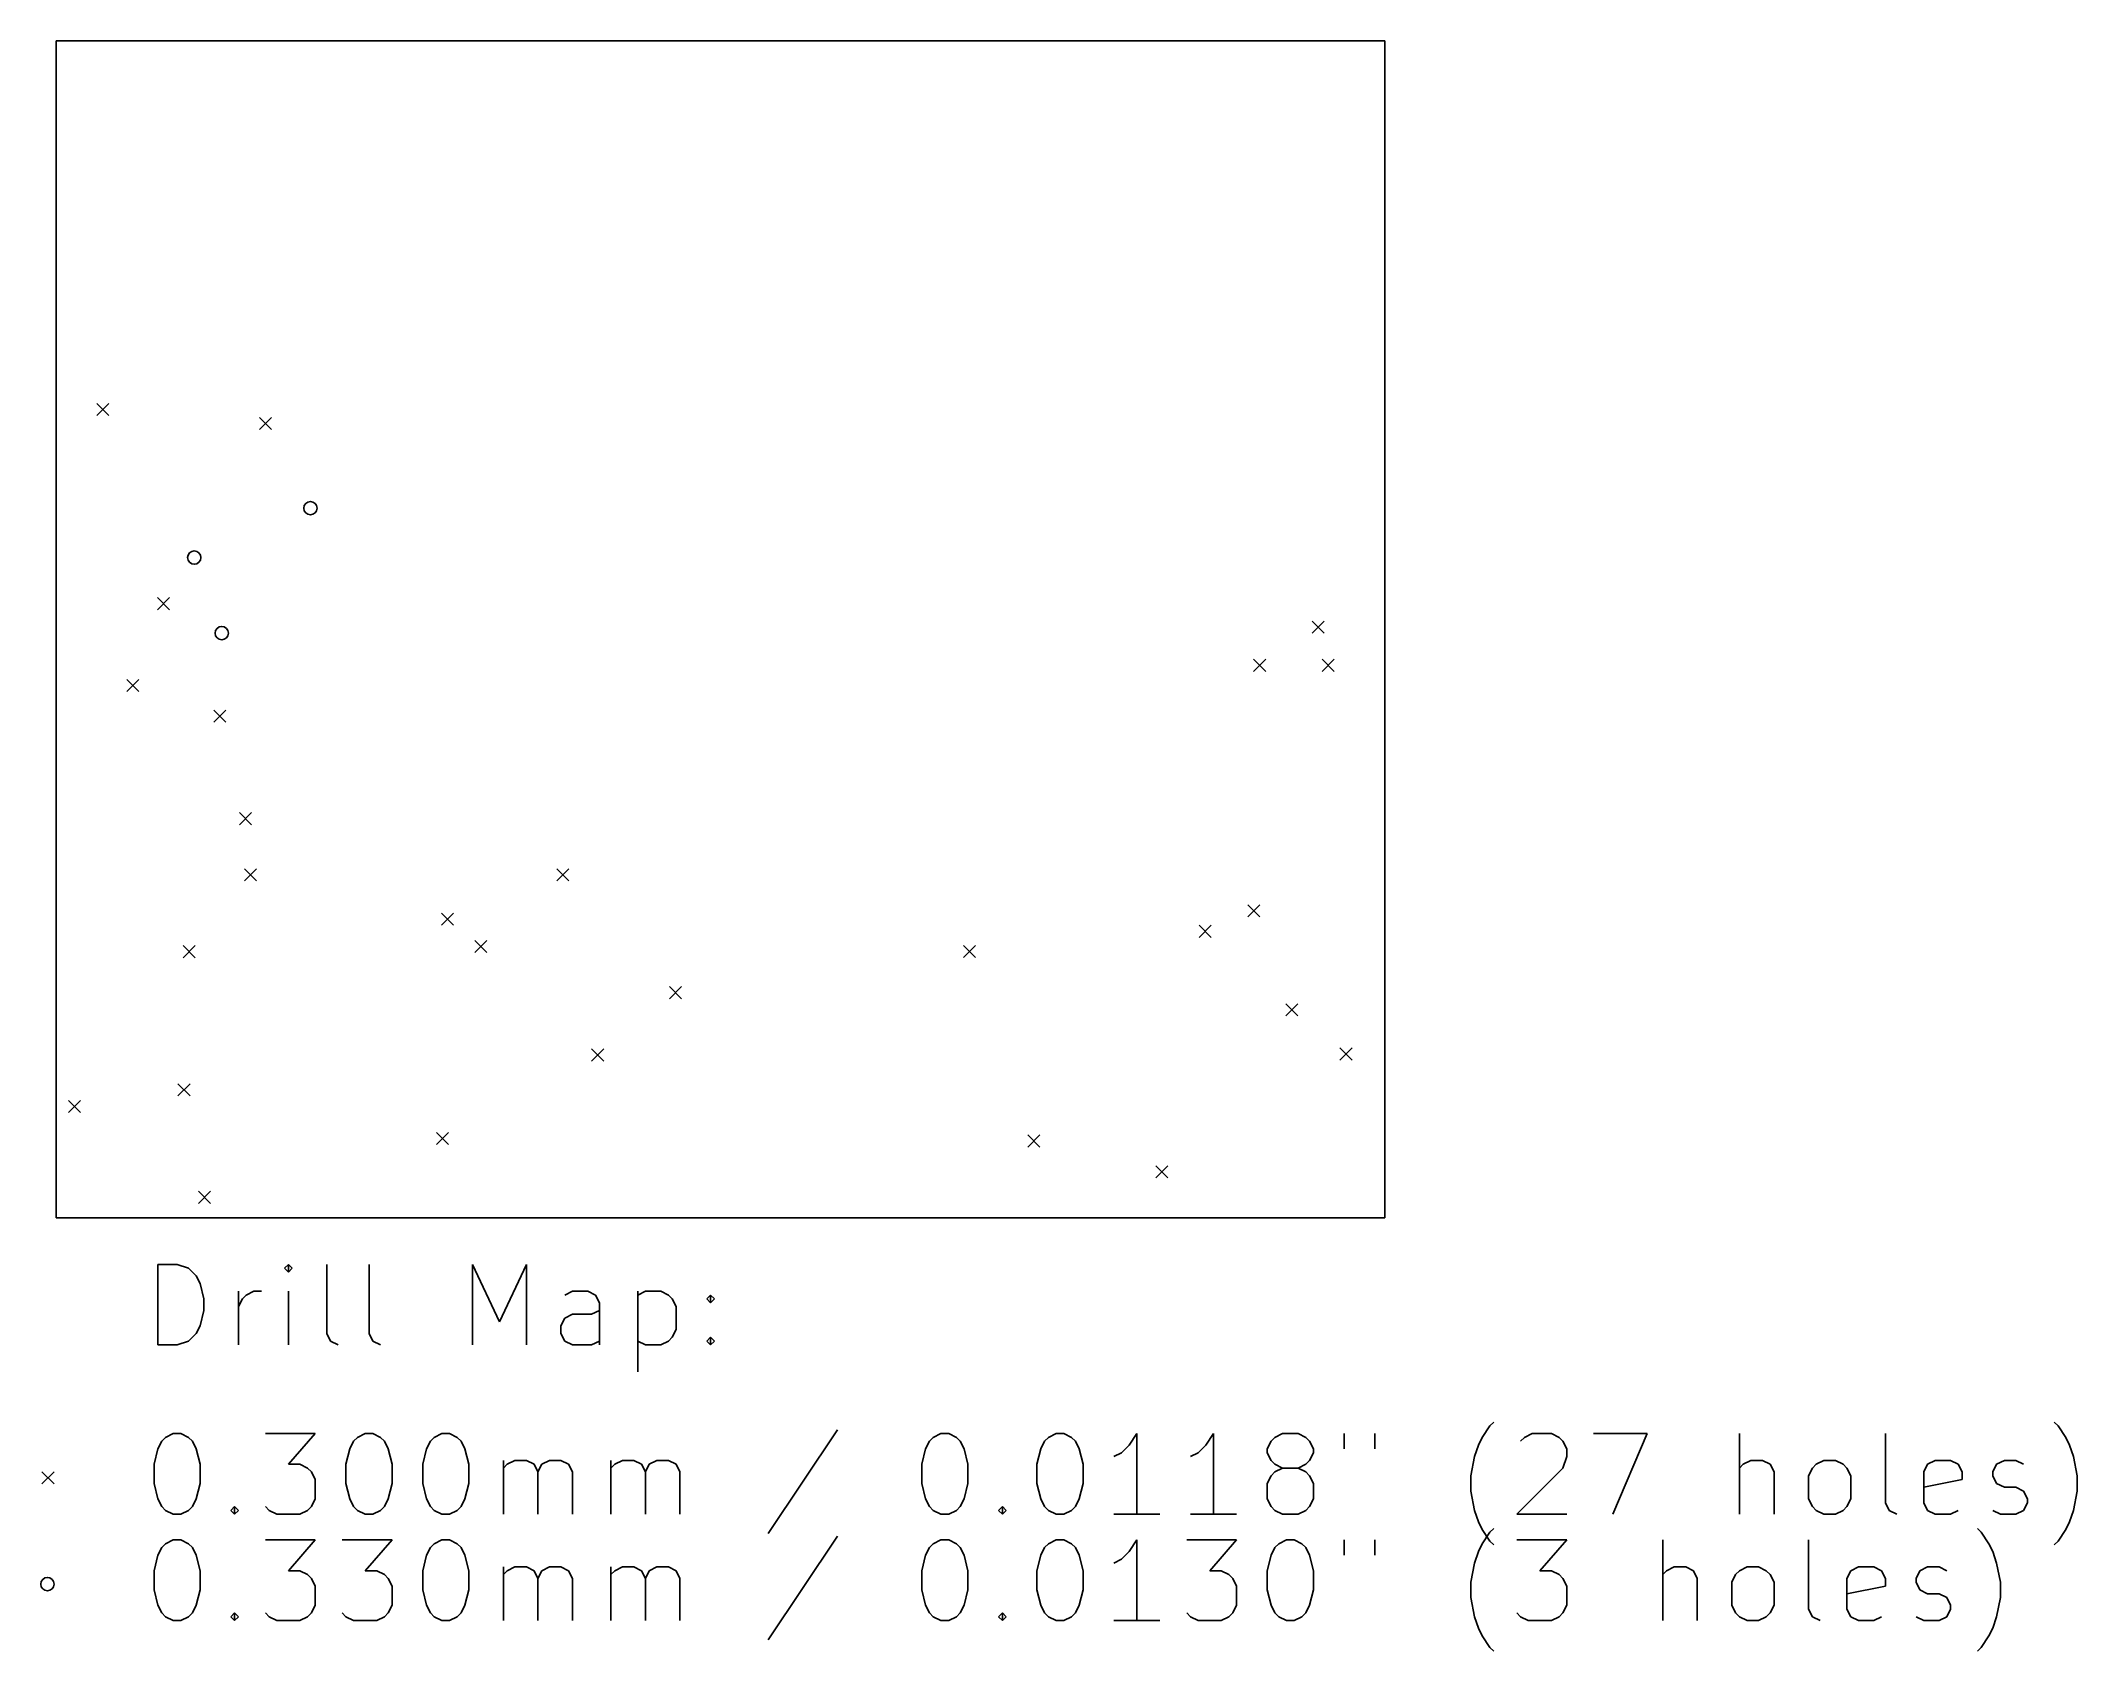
# Model space of a CAD drawing. Extents: x 5.34 to 7.32, y -4.57 to -3.
import ezdxf

# ---------------------------------------------------------------- set-up
doc = ezdxf.new("R2010")
doc.units = 0
doc.header["$MEASUREMENT"] = 0
doc.layers.add('BLACK', color=7, linetype='CONTINUOUS')

msp = doc.modelspace()

# ---------------------------------------------------------------- linework, layer by layer
at = {"layer": 'BLACK', "linetype": 'CONTINUOUS'}
for p, q in [((5.35, -3), (6.64791, -3)), ((5.35, -4.15), (5.35, -3)), ((6.64791, -3), (6.64791, -4.15)), ((5.38976, -3.35433), (5.40157, -3.36614)), ((5.40157, -3.35433), (5.38976, -3.36614)), ((5.54869, -3.36811), (5.5605, -3.37992)), ((5.5605, -3.36811), (5.54869, -3.37992)), ((5.44909, -3.54409), (5.46091, -3.55591)), ((5.46091, -3.54409), (5.44909, -3.55591)), ((6.57677, -3.56693), (6.58858, -3.57874)), ((6.58858, -3.56693), (6.57677, -3.57874)), ((6.51969, -3.60433), (6.5315, -3.61614)), ((6.5315, -3.60433), (6.51969, -3.61614)), ((6.58661, -3.60433), (6.59843, -3.61614)), ((6.59843, -3.60433), (6.58661, -3.61614)), ((5.41909, -3.62409), (5.43091, -3.63591)), ((5.43091, -3.62409), (5.41909, -3.63591)), ((5.50409, -3.65409), (5.51591, -3.66591)), ((5.51591, -3.65409), (5.50409, -3.66591)), ((5.52909, -3.75409), (5.54091, -3.76591)), ((5.54091, -3.75409), (5.52909, -3.76591)), ((5.53409, -3.80909), (5.54591, -3.82091)), ((5.54591, -3.80909), (5.53409, -3.82091)), ((5.83909, -3.80909), (5.85091, -3.82091)), ((5.85091, -3.80909), (5.83909, -3.82091)), ((5.72638, -3.85236), (5.73819, -3.86417)), ((5.73819, -3.85236), (5.72638, -3.86417)), ((6.51409, -3.84409), (6.52591, -3.85591)), ((6.52591, -3.84409), (6.51409, -3.85591)), ((6.46654, -3.86417), (6.47835, -3.87598)), ((6.47835, -3.86417), (6.46654, -3.87598)), ((5.47409, -3.88409), (5.48591, -3.89591)), ((5.48591, -3.88409), (5.47409, -3.89591)), ((5.75909, -3.87909), (5.77091, -3.89091)), ((5.77091, -3.87909), (5.75909, -3.89091)), ((6.23622, -3.88386), (6.24803, -3.89567)), ((6.24803, -3.88386), (6.23622, -3.89567)), ((5.94909, -3.92409), (5.96091, -3.93591)), ((5.96091, -3.92409), (5.94909, -3.93591)), ((6.55118, -3.94094), (6.56299, -3.95276)), ((6.56299, -3.94094), (6.55118, -3.95276)), ((5.87315, -3.98504), (5.88496, -3.99685)), ((5.88496, -3.98504), (5.87315, -3.99685)), ((6.60409, -3.98409), (6.61591, -3.99591)), ((6.61591, -3.98409), (6.60409, -3.99591)), ((5.3622, -4.03543), (5.37402, -4.04724)), ((5.37402, -4.03543), (5.3622, -4.04724)), ((5.46909, -4.01909), (5.48091, -4.03091)), ((5.48091, -4.01909), (5.46909, -4.03091)), ((5.72151, -4.06651), (5.73332, -4.07832)), ((5.73332, -4.06651), (5.72151, -4.07832)), ((6.29909, -4.06909), (6.31091, -4.08091)), ((6.31091, -4.06909), (6.29909, -4.08091)), ((6.42409, -4.09909), (6.43591, -4.11091)), ((6.43591, -4.09909), (6.42409, -4.11091)), ((5.48909, -4.12409), (5.50091, -4.13591)), ((5.50091, -4.12409), (5.48909, -4.13591)), ((6.64791, -4.15), (5.35, -4.15)), ((5.44946, -4.2742), (5.44946, -4.19546)), ((5.44946, -4.19546), (5.4682, -4.19546)), ((5.4682, -4.19546), (5.47945, -4.19921)), ((5.57694, -4.19546), (5.57319, -4.19921)), ((5.58069, -4.19921), (5.57694, -4.19546)), ((5.57694, -4.19546), (5.57694, -4.20296)), ((5.61444, -4.26295), (5.61444, -4.19546)), ((5.65568, -4.26295), (5.65568, -4.19546)), ((5.75692, -4.2742), (5.75692, -4.19546)), ((5.75692, -4.19546), (5.78316, -4.25171)), ((5.78316, -4.25171), (5.80941, -4.19546)), ((5.80941, -4.19546), (5.80941, -4.2742)), ((5.47945, -4.19921), (5.48695, -4.20671)), ((5.48695, -4.20671), (5.4907, -4.21421)), ((5.4907, -4.21421), (5.49445, -4.22921)), ((5.57319, -4.19921), (5.57694, -4.20296)), ((5.57694, -4.20296), (5.58069, -4.19921)), ((5.49445, -4.22921), (5.49445, -4.24046)), ((5.5282, -4.2742), (5.5282, -4.22171)), ((5.5282, -4.23671), (5.53195, -4.22921)), ((5.53195, -4.22921), (5.5357, -4.22546)), ((5.5357, -4.22546), (5.54319, -4.22171)), ((5.54319, -4.22171), (5.55069, -4.22171)), ((5.57694, -4.2742), (5.57694, -4.22171)), ((5.85441, -4.22171), (5.84691, -4.22546)), ((5.8694, -4.22171), (5.85441, -4.22171)), ((5.8769, -4.22546), (5.8694, -4.22171)), ((5.88065, -4.23296), (5.8769, -4.22546)), ((5.88065, -4.2742), (5.88065, -4.23296)), ((5.91815, -4.22171), (5.91815, -4.30045)), ((5.91815, -4.22546), (5.92565, -4.22171)), ((5.92565, -4.22171), (5.94064, -4.22171)), ((5.94064, -4.22171), (5.94814, -4.22546)), ((5.94814, -4.22546), (5.95189, -4.22921)), ((5.95189, -4.22921), (5.95564, -4.23671)), ((5.95564, -4.23671), (5.95564, -4.25921)), ((5.98564, -4.22921), (5.98939, -4.22546)), ((5.98939, -4.23296), (5.98564, -4.22921)), ((5.98939, -4.22546), (5.99314, -4.22921)), ((5.98939, -4.22546), (5.98939, -4.23296)), ((5.99314, -4.22921), (5.98939, -4.23296)), ((5.4907, -4.25546), (5.48695, -4.26295)), ((5.49445, -4.24046), (5.4907, -4.25546)), ((5.84316, -4.25546), (5.84691, -4.24796)), ((5.84316, -4.26295), (5.84316, -4.25546)), ((5.84691, -4.24796), (5.85441, -4.24421)), ((5.85441, -4.24421), (5.87315, -4.24421)), ((5.87315, -4.24421), (5.88065, -4.24046)), ((5.4682, -4.2742), (5.44946, -4.2742)), ((5.47945, -4.27045), (5.4682, -4.2742)), ((5.48695, -4.26295), (5.47945, -4.27045)), ((5.61819, -4.27045), (5.61444, -4.26295)), ((5.62568, -4.2742), (5.61819, -4.27045)), ((5.65943, -4.27045), (5.65568, -4.26295)), ((5.66693, -4.2742), (5.65943, -4.27045)), ((5.84691, -4.27045), (5.84316, -4.26295)), ((5.85441, -4.2742), (5.84691, -4.27045)), ((5.87315, -4.2742), (5.85441, -4.2742)), ((5.88065, -4.27045), (5.87315, -4.2742)), ((5.92565, -4.2742), (5.91815, -4.27045)), ((5.94064, -4.2742), (5.92565, -4.2742)), ((5.94814, -4.27045), (5.94064, -4.2742)), ((5.95189, -4.2667), (5.94814, -4.27045)), ((5.95564, -4.25921), (5.95189, -4.2667)), ((5.98564, -4.27045), (5.98939, -4.2667)), ((5.98939, -4.2742), (5.98564, -4.27045)), ((5.98939, -4.2667), (5.99314, -4.27045)), ((5.98939, -4.2667), (5.98939, -4.2742)), ((5.99314, -4.27045), (5.98939, -4.2742)), ((6.74304, -4.36457), (6.75054, -4.35332)), ((6.75054, -4.35332), (6.75429, -4.34957)), ((7.30547, -4.35332), (7.30172, -4.34957)), ((7.31297, -4.36457), (7.30547, -4.35332)), ((5.44571, -4.39081), (5.44946, -4.37582)), ((5.44946, -4.37582), (5.45321, -4.36832)), ((5.45321, -4.36832), (5.45696, -4.36457)), ((5.45696, -4.36457), (5.46445, -4.36082)), ((5.46445, -4.36082), (5.47195, -4.36082)), ((5.47195, -4.36082), (5.47945, -4.36457)), ((5.47945, -4.36457), (5.4832, -4.36832)), ((5.4832, -4.36832), (5.48695, -4.37582)), ((5.48695, -4.37582), (5.4907, -4.39081)), ((5.55444, -4.36082), (5.60319, -4.36082)), ((5.60319, -4.36082), (5.57694, -4.39081)), ((5.63318, -4.39081), (5.63693, -4.37582)), ((5.63693, -4.37582), (5.64068, -4.36832)), ((5.64068, -4.36832), (5.64443, -4.36457)), ((5.64443, -4.36457), (5.65193, -4.36082)), ((5.65193, -4.36082), (5.65943, -4.36082)), ((5.65943, -4.36082), (5.66693, -4.36457)), ((5.66693, -4.36457), (5.67068, -4.36832)), ((5.67068, -4.36832), (5.67443, -4.37582)), ((5.67443, -4.37582), (5.67818, -4.39081)), ((5.70817, -4.39081), (5.71192, -4.37582)), ((5.71192, -4.37582), (5.71567, -4.36832)), ((5.71567, -4.36832), (5.71942, -4.36457)), ((5.71942, -4.36457), (5.72692, -4.36082)), ((5.72692, -4.36082), (5.73442, -4.36082)), ((5.73442, -4.36082), (5.74192, -4.36457)), ((5.74192, -4.36457), (5.74567, -4.36832)), ((5.74567, -4.36832), (5.74942, -4.37582)), ((5.74942, -4.37582), (5.75317, -4.39081)), ((6.11312, -4.35707), (6.04563, -4.45831)), ((6.19561, -4.39081), (6.19936, -4.37582)), ((6.19936, -4.37582), (6.20311, -4.36832)), ((6.20311, -4.36832), (6.20686, -4.36457)), ((6.20686, -4.36457), (6.21436, -4.36082)), ((6.21436, -4.36082), (6.22186, -4.36082)), ((6.22186, -4.36082), (6.22936, -4.36457)), ((6.22936, -4.36457), (6.23311, -4.36832)), ((6.23311, -4.36832), (6.23686, -4.37582)), ((6.23686, -4.37582), (6.24061, -4.39081)), ((6.3081, -4.39081), (6.31185, -4.37582)), ((6.31185, -4.37582), (6.3156, -4.36832)), ((6.3156, -4.36832), (6.31935, -4.36457)), ((6.31935, -4.36457), (6.32685, -4.36082)), ((6.32685, -4.36082), (6.33435, -4.36082)), ((6.33435, -4.36082), (6.34184, -4.36457)), ((6.34184, -4.36457), (6.34559, -4.36832)), ((6.34559, -4.36832), (6.34934, -4.37582)), ((6.34934, -4.37582), (6.35309, -4.39081)), ((6.39809, -4.37207), (6.39059, -4.37957)), ((6.40559, -4.36082), (6.39809, -4.37207)), ((6.40559, -4.43956), (6.40559, -4.36082)), ((6.47308, -4.37207), (6.46558, -4.37957)), ((6.48058, -4.36082), (6.47308, -4.37207)), ((6.48058, -4.43956), (6.48058, -4.36082)), ((6.53307, -4.37582), (6.53682, -4.36832)), ((6.53307, -4.37957), (6.53307, -4.37582)), ((6.53682, -4.36832), (6.54057, -4.36457)), ((6.54057, -4.36457), (6.54807, -4.36082)), ((6.54807, -4.36082), (6.56307, -4.36082)), ((6.56307, -4.36082), (6.57057, -4.36457)), ((6.57057, -4.36457), (6.57432, -4.36832)), ((6.57432, -4.36832), (6.57807, -4.37582)), ((6.57807, -4.37582), (6.57807, -4.37957)), ((6.60806, -4.36082), (6.60806, -4.37582)), ((6.63806, -4.36082), (6.63806, -4.37582)), ((6.73555, -4.38331), (6.7393, -4.37207)), ((6.7393, -4.37207), (6.74304, -4.36457)), ((6.78054, -4.36832), (6.78429, -4.36457)), ((6.78429, -4.36457), (6.79179, -4.36082)), ((6.79179, -4.36082), (6.81054, -4.36082)), ((6.81054, -4.36082), (6.81804, -4.36457)), ((6.81804, -4.36457), (6.82178, -4.36832)), ((6.82178, -4.36832), (6.82553, -4.37582)), ((6.82553, -4.37582), (6.82553, -4.38331)), ((6.85178, -4.36082), (6.90427, -4.36082)), ((6.90427, -4.36082), (6.87053, -4.43956)), ((6.99426, -4.43956), (6.99426, -4.36082)), ((7.13675, -4.42831), (7.13675, -4.36082)), ((7.31672, -4.37207), (7.31297, -4.36457)), ((7.32047, -4.38331), (7.31672, -4.37207)), ((5.44571, -4.40956), (5.44571, -4.39081)), ((5.4907, -4.39081), (5.4907, -4.40956)), ((5.57694, -4.39081), (5.58819, -4.39081)), ((5.58819, -4.39081), (5.59569, -4.39456)), ((5.59569, -4.39456), (5.59944, -4.39831)), ((5.63318, -4.40956), (5.63318, -4.39081)), ((5.67818, -4.39081), (5.67818, -4.40956)), ((5.70817, -4.40956), (5.70817, -4.39081)), ((5.75317, -4.39081), (5.75317, -4.40956)), ((5.78691, -4.43956), (5.78691, -4.38706)), ((5.78691, -4.39456), (5.79066, -4.39081)), ((5.79066, -4.39081), (5.79816, -4.38706)), ((5.79816, -4.38706), (5.80941, -4.38706)), ((5.80941, -4.38706), (5.81691, -4.39081)), ((5.81691, -4.39081), (5.82066, -4.39831)), ((5.82066, -4.39831), (5.82441, -4.39081)), ((5.82441, -4.39081), (5.83191, -4.38706)), ((5.83191, -4.38706), (5.84316, -4.38706)), ((5.84316, -4.38706), (5.85066, -4.39081)), ((5.85066, -4.39081), (5.85441, -4.39831)), ((5.8919, -4.43956), (5.8919, -4.38706)), ((5.8919, -4.39456), (5.89565, -4.39081)), ((5.89565, -4.39081), (5.90315, -4.38706)), ((5.90315, -4.38706), (5.9144, -4.38706)), ((5.9144, -4.38706), (5.9219, -4.39081)), ((5.9219, -4.39081), (5.92565, -4.39831)), ((5.92565, -4.39831), (5.9294, -4.39081)), ((5.9294, -4.39081), (5.9369, -4.38706)), ((5.9369, -4.38706), (5.94814, -4.38706)), ((5.94814, -4.38706), (5.95564, -4.39081)), ((5.95564, -4.39081), (5.95939, -4.39831)), ((6.19561, -4.40956), (6.19561, -4.39081)), ((6.24061, -4.39081), (6.24061, -4.40956)), ((6.3081, -4.40956), (6.3081, -4.39081)), ((6.35309, -4.39081), (6.35309, -4.40956)), ((6.39059, -4.37957), (6.38309, -4.38331)), ((6.46558, -4.37957), (6.45808, -4.38331)), ((6.53682, -4.38706), (6.53307, -4.37957)), ((6.54057, -4.39081), (6.53682, -4.38706)), ((6.54807, -4.39456), (6.54057, -4.39081)), ((6.54807, -4.39456), (6.54057, -4.39831)), ((6.56307, -4.39456), (6.54807, -4.39456)), ((6.57057, -4.39081), (6.56307, -4.39456)), ((6.57057, -4.39831), (6.56307, -4.39456)), ((6.57432, -4.38706), (6.57057, -4.39081)), ((6.57807, -4.37957), (6.57432, -4.38706)), ((6.7318, -4.40206), (6.73555, -4.38331)), ((6.82178, -4.39456), (6.77679, -4.43956)), ((6.82553, -4.38331), (6.82178, -4.39456)), ((6.99801, -4.39081), (6.99426, -4.39456)), ((7.00551, -4.38706), (6.99801, -4.39081)), ((7.01676, -4.38706), (7.00551, -4.38706)), ((7.02426, -4.39081), (7.01676, -4.38706)), ((7.02801, -4.39831), (7.02426, -4.39081)), ((7.06175, -4.40206), (7.0655, -4.39456)), ((7.0655, -4.39456), (7.06925, -4.39081)), ((7.06925, -4.39081), (7.07675, -4.38706)), ((7.07675, -4.38706), (7.088, -4.38706)), ((7.088, -4.38706), (7.0955, -4.39081)), ((7.0955, -4.39081), (7.09925, -4.39456)), ((7.09925, -4.39456), (7.103, -4.40206)), ((7.17424, -4.39831), (7.17799, -4.39081)), ((7.17799, -4.39081), (7.18549, -4.38706)), ((7.18549, -4.38706), (7.20049, -4.38706)), ((7.20049, -4.38706), (7.20799, -4.39081)), ((7.20799, -4.39081), (7.21174, -4.39831)), ((7.24173, -4.39831), (7.24548, -4.39081)), ((7.24548, -4.39081), (7.25298, -4.38706)), ((7.25298, -4.38706), (7.26423, -4.38706)), ((7.26423, -4.38706), (7.27173, -4.39081)), ((7.32422, -4.40206), (7.32047, -4.38331)), ((5.33622, -4.39803), (5.34803, -4.40984)), ((5.34803, -4.39803), (5.33622, -4.40984)), ((5.44946, -4.42456), (5.44571, -4.40956)), ((5.4907, -4.40956), (5.48695, -4.42456)), ((5.59944, -4.39831), (5.60319, -4.40581)), ((5.60319, -4.40581), (5.60319, -4.42456)), ((5.63693, -4.42456), (5.63318, -4.40956)), ((5.67818, -4.40956), (5.67443, -4.42456)), ((5.71192, -4.42456), (5.70817, -4.40956)), ((5.75317, -4.40956), (5.74942, -4.42456)), ((5.82066, -4.39831), (5.82066, -4.43956)), ((5.85441, -4.39831), (5.85441, -4.43956)), ((5.92565, -4.39831), (5.92565, -4.43956)), ((5.95939, -4.39831), (5.95939, -4.43956)), ((6.19936, -4.42456), (6.19561, -4.40956)), ((6.24061, -4.40956), (6.23686, -4.42456)), ((6.31185, -4.42456), (6.3081, -4.40956)), ((6.35309, -4.40956), (6.34934, -4.42456)), ((6.53682, -4.40206), (6.53307, -4.40956)), ((6.53307, -4.40956), (6.53307, -4.42456)), ((6.54057, -4.39831), (6.53682, -4.40206)), ((6.57432, -4.40206), (6.57057, -4.39831)), ((6.57807, -4.40956), (6.57432, -4.40206)), ((6.57807, -4.42456), (6.57807, -4.40956)), ((6.7318, -4.41706), (6.7318, -4.40206)), ((7.02801, -4.43956), (7.02801, -4.39831)), ((7.06175, -4.42456), (7.06175, -4.40206)), ((7.103, -4.40206), (7.103, -4.42456)), ((7.17424, -4.42831), (7.17424, -4.39831)), ((7.21174, -4.40581), (7.17424, -4.41331)), ((7.21174, -4.39831), (7.21174, -4.40581)), ((7.24173, -4.40206), (7.24173, -4.39831)), ((7.24548, -4.40956), (7.24173, -4.40206)), ((7.25298, -4.41331), (7.24548, -4.40956)), ((7.26423, -4.41331), (7.25298, -4.41331)), ((7.27173, -4.41706), (7.26423, -4.41331)), ((7.32422, -4.41706), (7.32422, -4.40206)), ((5.45321, -4.43206), (5.44946, -4.42456)), ((5.45696, -4.43581), (5.45321, -4.43206)), ((5.46445, -4.43956), (5.45696, -4.43581)), ((5.47945, -4.43581), (5.47195, -4.43956)), ((5.4832, -4.43206), (5.47945, -4.43581)), ((5.48695, -4.42456), (5.4832, -4.43206)), ((5.5207, -4.43581), (5.52445, -4.43206)), ((5.52445, -4.43956), (5.5207, -4.43581)), ((5.52445, -4.43206), (5.5282, -4.43581)), ((5.52445, -4.43206), (5.52445, -4.43956)), ((5.5282, -4.43581), (5.52445, -4.43956)), ((5.55819, -4.43581), (5.55444, -4.43206)), ((5.56569, -4.43956), (5.55819, -4.43581)), ((5.59569, -4.43581), (5.58819, -4.43956)), ((5.59944, -4.43206), (5.59569, -4.43581)), ((5.60319, -4.42456), (5.59944, -4.43206)), ((5.64068, -4.43206), (5.63693, -4.42456)), ((5.64443, -4.43581), (5.64068, -4.43206)), ((5.65193, -4.43956), (5.64443, -4.43581)), ((5.66693, -4.43581), (5.65943, -4.43956)), ((5.67068, -4.43206), (5.66693, -4.43581)), ((5.67443, -4.42456), (5.67068, -4.43206)), ((5.71567, -4.43206), (5.71192, -4.42456)), ((5.71942, -4.43581), (5.71567, -4.43206)), ((5.72692, -4.43956), (5.71942, -4.43581)), ((5.74192, -4.43581), (5.73442, -4.43956)), ((5.74567, -4.43206), (5.74192, -4.43581)), ((5.74942, -4.42456), (5.74567, -4.43206)), ((6.20311, -4.43206), (6.19936, -4.42456)), ((6.20686, -4.43581), (6.20311, -4.43206)), ((6.21436, -4.43956), (6.20686, -4.43581)), ((6.22936, -4.43581), (6.22186, -4.43956)), ((6.23311, -4.43206), (6.22936, -4.43581)), ((6.23686, -4.42456), (6.23311, -4.43206)), ((6.2706, -4.43581), (6.27435, -4.43206)), ((6.27435, -4.43956), (6.2706, -4.43581)), ((6.27435, -4.43206), (6.2781, -4.43581)), ((6.27435, -4.43206), (6.27435, -4.43956)), ((6.2781, -4.43581), (6.27435, -4.43956)), ((6.3156, -4.43206), (6.31185, -4.42456)), ((6.31935, -4.43581), (6.3156, -4.43206)), ((6.32685, -4.43956), (6.31935, -4.43581)), ((6.34184, -4.43581), (6.33435, -4.43956)), ((6.34559, -4.43206), (6.34184, -4.43581)), ((6.34934, -4.42456), (6.34559, -4.43206)), ((6.53307, -4.42456), (6.53682, -4.43206)), ((6.53682, -4.43206), (6.54057, -4.43581)), ((6.54057, -4.43581), (6.54807, -4.43956)), ((6.56307, -4.43956), (6.57057, -4.43581)), ((6.57057, -4.43581), (6.57432, -4.43206)), ((6.57432, -4.43206), (6.57807, -4.42456)), ((6.73555, -4.43581), (6.7318, -4.41706)), ((6.7393, -4.44706), (6.73555, -4.43581)), ((7.0655, -4.43206), (7.06175, -4.42456)), ((7.06925, -4.43581), (7.0655, -4.43206)), ((7.07675, -4.43956), (7.06925, -4.43581)), ((7.0955, -4.43581), (7.088, -4.43956)), ((7.09925, -4.43206), (7.0955, -4.43581)), ((7.103, -4.42456), (7.09925, -4.43206)), ((7.14049, -4.43581), (7.13675, -4.42831)), ((7.14799, -4.43956), (7.14049, -4.43581)), ((7.17799, -4.43581), (7.17424, -4.42831)), ((7.18549, -4.43956), (7.17799, -4.43581)), ((7.20799, -4.43581), (7.20049, -4.43956)), ((7.24173, -4.43581), (7.24923, -4.43956)), ((7.26423, -4.43956), (7.27173, -4.43581)), ((7.27548, -4.42456), (7.27173, -4.41706)), ((7.27173, -4.43581), (7.27548, -4.42831)), ((7.27548, -4.42831), (7.27548, -4.42456)), ((7.31672, -4.44706), (7.32047, -4.43581)), ((7.32047, -4.43581), (7.32422, -4.41706)), ((5.47195, -4.43956), (5.46445, -4.43956)), ((5.58819, -4.43956), (5.56569, -4.43956)), ((5.65943, -4.43956), (5.65193, -4.43956)), ((5.73442, -4.43956), (5.72692, -4.43956)), ((6.22186, -4.43956), (6.21436, -4.43956)), ((6.33435, -4.43956), (6.32685, -4.43956)), ((6.42808, -4.43956), (6.38309, -4.43956)), ((6.50307, -4.43956), (6.45808, -4.43956)), ((6.54807, -4.43956), (6.56307, -4.43956)), ((6.74304, -4.45456), (6.7393, -4.44706)), ((6.75054, -4.4658), (6.74304, -4.45456)), ((6.75054, -4.45726), (6.75429, -4.45351)), ((6.77679, -4.43956), (6.82553, -4.43956)), ((7.088, -4.43956), (7.07675, -4.43956)), ((7.20049, -4.43956), (7.18549, -4.43956)), ((7.23048, -4.45726), (7.22673, -4.45351)), ((7.24923, -4.43956), (7.26423, -4.43956)), ((7.30547, -4.4658), (7.31297, -4.45456)), ((7.31297, -4.45456), (7.31672, -4.44706)), ((5.44946, -4.47975), (5.45321, -4.47225)), ((5.45321, -4.47225), (5.45696, -4.4685)), ((5.45696, -4.4685), (5.46445, -4.46475)), ((5.46445, -4.46475), (5.47195, -4.46475)), ((5.47195, -4.46475), (5.47945, -4.4685)), ((5.47945, -4.4685), (5.4832, -4.47225)), ((5.4832, -4.47225), (5.48695, -4.47975)), ((5.55444, -4.46475), (5.60319, -4.46475)), ((5.60319, -4.46475), (5.57694, -4.49475)), ((5.62943, -4.46475), (5.67818, -4.46475)), ((5.67818, -4.46475), (5.65193, -4.49475)), ((5.71192, -4.47975), (5.71567, -4.47225)), ((5.71567, -4.47225), (5.71942, -4.4685)), ((5.71942, -4.4685), (5.72692, -4.46475)), ((5.72692, -4.46475), (5.73442, -4.46475)), ((5.73442, -4.46475), (5.74192, -4.4685)), ((5.74192, -4.4685), (5.74567, -4.47225)), ((5.74567, -4.47225), (5.74942, -4.47975)), ((6.11312, -4.461), (6.04563, -4.56224)), ((6.19936, -4.47975), (6.20311, -4.47225)), ((6.20311, -4.47225), (6.20686, -4.4685)), ((6.20686, -4.4685), (6.21436, -4.46475)), ((6.21436, -4.46475), (6.22186, -4.46475)), ((6.22186, -4.46475), (6.22936, -4.4685)), ((6.22936, -4.4685), (6.23311, -4.47225)), ((6.23311, -4.47225), (6.23686, -4.47975)), ((6.31185, -4.47975), (6.3156, -4.47225)), ((6.3156, -4.47225), (6.31935, -4.4685)), ((6.31935, -4.4685), (6.32685, -4.46475)), ((6.32685, -4.46475), (6.33435, -4.46475)), ((6.33435, -4.46475), (6.34184, -4.4685)), ((6.34184, -4.4685), (6.34559, -4.47225)), ((6.34559, -4.47225), (6.34934, -4.47975)), ((6.40559, -4.46475), (6.39809, -4.476)), ((6.40559, -4.54349), (6.40559, -4.46475)), ((6.45433, -4.46475), (6.50307, -4.46475)), ((6.50307, -4.46475), (6.47683, -4.49475)), ((6.53682, -4.47975), (6.54057, -4.47225)), ((6.54057, -4.47225), (6.54432, -4.4685)), ((6.54432, -4.4685), (6.55182, -4.46475)), ((6.55182, -4.46475), (6.55932, -4.46475)), ((6.55932, -4.46475), (6.56682, -4.4685)), ((6.56682, -4.4685), (6.57057, -4.47225)), ((6.57057, -4.47225), (6.57432, -4.47975)), ((6.60806, -4.46475), (6.60806, -4.47975)), ((6.63806, -4.46475), (6.63806, -4.47975)), ((6.7393, -4.476), (6.74304, -4.4685)), ((6.74304, -4.4685), (6.75054, -4.45726)), ((6.75429, -4.46955), (6.75054, -4.4658)), ((6.77679, -4.46475), (6.82553, -4.46475)), ((6.82553, -4.46475), (6.79929, -4.49475)), ((6.91927, -4.54349), (6.91927, -4.46475)), ((7.06175, -4.53225), (7.06175, -4.46475)), ((7.23798, -4.4685), (7.23048, -4.45726)), ((7.24173, -4.476), (7.23798, -4.4685)), ((7.30172, -4.46955), (7.30547, -4.4658)), ((5.44571, -4.49475), (5.44946, -4.47975)), ((5.44571, -4.5135), (5.44571, -4.49475)), ((5.48695, -4.47975), (5.4907, -4.49475)), ((5.4907, -4.49475), (5.4907, -4.5135)), ((5.57694, -4.49475), (5.58819, -4.49475)), ((5.58819, -4.49475), (5.59569, -4.4985)), ((5.65193, -4.49475), (5.66318, -4.49475)), ((5.66318, -4.49475), (5.67068, -4.4985)), ((5.70817, -4.49475), (5.71192, -4.47975)), ((5.70817, -4.5135), (5.70817, -4.49475)), ((5.74942, -4.47975), (5.75317, -4.49475)), ((5.75317, -4.49475), (5.75317, -4.5135)), ((5.78691, -4.54349), (5.78691, -4.491)), ((5.78691, -4.4985), (5.79066, -4.49475)), ((5.79066, -4.49475), (5.79816, -4.491)), ((5.79816, -4.491), (5.80941, -4.491)), ((5.80941, -4.491), (5.81691, -4.49475)), ((5.81691, -4.49475), (5.82066, -4.50225)), ((5.82066, -4.50225), (5.82441, -4.49475)), ((5.82441, -4.49475), (5.83191, -4.491)), ((5.83191, -4.491), (5.84316, -4.491)), ((5.84316, -4.491), (5.85066, -4.49475)), ((5.85066, -4.49475), (5.85441, -4.50225)), ((5.8919, -4.54349), (5.8919, -4.491)), ((5.8919, -4.4985), (5.89565, -4.49475)), ((5.89565, -4.49475), (5.90315, -4.491)), ((5.90315, -4.491), (5.9144, -4.491)), ((5.9144, -4.491), (5.9219, -4.49475)), ((5.9219, -4.49475), (5.92565, -4.50225)), ((5.92565, -4.50225), (5.9294, -4.49475)), ((5.9294, -4.49475), (5.9369, -4.491)), ((5.9369, -4.491), (5.94814, -4.491)), ((5.94814, -4.491), (5.95564, -4.49475)), ((5.95564, -4.49475), (5.95939, -4.50225)), ((6.19561, -4.49475), (6.19936, -4.47975)), ((6.19561, -4.5135), (6.19561, -4.49475)), ((6.23686, -4.47975), (6.24061, -4.49475)), ((6.24061, -4.49475), (6.24061, -4.5135)), ((6.3081, -4.49475), (6.31185, -4.47975)), ((6.3081, -4.5135), (6.3081, -4.49475)), ((6.34934, -4.47975), (6.35309, -4.49475)), ((6.35309, -4.49475), (6.35309, -4.5135)), ((6.39059, -4.4835), (6.38309, -4.48725)), ((6.39809, -4.476), (6.39059, -4.4835)), ((6.47683, -4.49475), (6.48808, -4.49475)), ((6.48808, -4.49475), (6.49558, -4.4985)), ((6.53307, -4.49475), (6.53682, -4.47975)), ((6.53307, -4.5135), (6.53307, -4.49475)), ((6.57432, -4.47975), (6.57807, -4.49475)), ((6.57807, -4.49475), (6.57807, -4.5135)), ((6.7318, -4.506), (6.73555, -4.48725)), ((6.73555, -4.48725), (6.7393, -4.476)), ((6.79929, -4.49475), (6.81054, -4.49475)), ((6.81054, -4.49475), (6.81804, -4.4985)), ((6.92302, -4.49475), (6.91927, -4.4985)), ((6.93052, -4.491), (6.92302, -4.49475)), ((6.94177, -4.491), (6.93052, -4.491)), ((6.94927, -4.49475), (6.94177, -4.491)), ((6.95302, -4.50225), (6.94927, -4.49475)), ((6.99051, -4.4985), (6.99426, -4.49475)), ((6.99426, -4.49475), (7.00176, -4.491)), ((7.00176, -4.491), (7.01301, -4.491)), ((7.01301, -4.491), (7.02051, -4.49475)), ((7.02051, -4.49475), (7.02426, -4.4985)), ((7.09925, -4.50225), (7.103, -4.49475)), ((7.103, -4.49475), (7.1105, -4.491)), ((7.1105, -4.491), (7.1255, -4.491)), ((7.1255, -4.491), (7.133, -4.49475)), ((7.133, -4.49475), (7.13675, -4.50225)), ((7.16674, -4.50225), (7.17049, -4.49475)), ((7.17049, -4.49475), (7.17799, -4.491)), ((7.17799, -4.491), (7.18924, -4.491)), ((7.18924, -4.491), (7.19674, -4.49475)), ((7.24548, -4.48725), (7.24173, -4.476)), ((7.24923, -4.506), (7.24548, -4.48725)), ((5.44946, -4.5285), (5.44571, -4.5135)), ((5.4907, -4.5135), (5.48695, -4.5285)), ((5.59569, -4.4985), (5.59944, -4.50225)), ((5.59944, -4.50225), (5.60319, -4.50975)), ((5.60319, -4.50975), (5.60319, -4.5285)), ((5.67068, -4.4985), (5.67443, -4.50225)), ((5.67443, -4.50225), (5.67818, -4.50975)), ((5.67818, -4.50975), (5.67818, -4.5285)), ((5.71192, -4.5285), (5.70817, -4.5135)), ((5.75317, -4.5135), (5.74942, -4.5285)), ((5.82066, -4.50225), (5.82066, -4.54349)), ((5.85441, -4.50225), (5.85441, -4.54349)), ((5.92565, -4.50225), (5.92565, -4.54349)), ((5.95939, -4.50225), (5.95939, -4.54349)), ((6.19936, -4.5285), (6.19561, -4.5135)), ((6.24061, -4.5135), (6.23686, -4.5285)), ((6.31185, -4.5285), (6.3081, -4.5135)), ((6.35309, -4.5135), (6.34934, -4.5285)), ((6.49558, -4.4985), (6.49933, -4.50225)), ((6.49933, -4.50225), (6.50307, -4.50975)), ((6.50307, -4.50975), (6.50307, -4.5285)), ((6.53682, -4.5285), (6.53307, -4.5135)), ((6.57807, -4.5135), (6.57432, -4.5285)), ((6.7318, -4.521), (6.7318, -4.506)), ((6.81804, -4.4985), (6.82178, -4.50225)), ((6.82178, -4.50225), (6.82553, -4.50975)), ((6.82553, -4.50975), (6.82553, -4.5285)), ((6.95302, -4.54349), (6.95302, -4.50225)), ((6.98676, -4.506), (6.99051, -4.4985)), ((6.98676, -4.5285), (6.98676, -4.506)), ((7.02426, -4.4985), (7.02801, -4.506)), ((7.02801, -4.506), (7.02801, -4.5285)), ((7.09925, -4.53225), (7.09925, -4.50225)), ((7.13675, -4.50975), (7.09925, -4.51725)), ((7.13675, -4.50225), (7.13675, -4.50975)), ((7.16674, -4.506), (7.16674, -4.50225)), ((7.17049, -4.5135), (7.16674, -4.506)), ((7.17799, -4.51725), (7.17049, -4.5135)), ((7.24923, -4.521), (7.24923, -4.506)), ((5.45321, -4.536), (5.44946, -4.5285)), ((5.48695, -4.5285), (5.4832, -4.536)), ((5.60319, -4.5285), (5.59944, -4.536)), ((5.67818, -4.5285), (5.67443, -4.536)), ((5.71567, -4.536), (5.71192, -4.5285)), ((5.74942, -4.5285), (5.74567, -4.536)), ((6.20311, -4.536), (6.19936, -4.5285)), ((6.23686, -4.5285), (6.23311, -4.536)), ((6.3156, -4.536), (6.31185, -4.5285)), ((6.34934, -4.5285), (6.34559, -4.536)), ((6.50307, -4.5285), (6.49933, -4.536)), ((6.54057, -4.536), (6.53682, -4.5285)), ((6.57432, -4.5285), (6.57057, -4.536)), ((6.73555, -4.53974), (6.7318, -4.521)), ((6.82553, -4.5285), (6.82178, -4.536)), ((6.99051, -4.536), (6.98676, -4.5285)), ((7.02801, -4.5285), (7.02426, -4.536)), ((7.0655, -4.53974), (7.06175, -4.53225)), ((7.103, -4.53974), (7.09925, -4.53225)), ((7.18924, -4.51725), (7.17799, -4.51725)), ((7.19674, -4.521), (7.18924, -4.51725)), ((7.20049, -4.5285), (7.19674, -4.521)), ((7.19674, -4.53974), (7.20049, -4.53225)), ((7.20049, -4.53225), (7.20049, -4.5285)), ((7.24548, -4.53974), (7.24923, -4.521)), ((5.45696, -4.53974), (5.45321, -4.536)), ((5.46445, -4.54349), (5.45696, -4.53974)), ((5.47195, -4.54349), (5.46445, -4.54349)), ((5.47945, -4.53974), (5.47195, -4.54349)), ((5.4832, -4.536), (5.47945, -4.53974)), ((5.5207, -4.53974), (5.52445, -4.536)), ((5.52445, -4.54349), (5.5207, -4.53974)), ((5.52445, -4.536), (5.5282, -4.53974)), ((5.52445, -4.536), (5.52445, -4.54349)), ((5.5282, -4.53974), (5.52445, -4.54349)), ((5.55819, -4.53974), (5.55444, -4.536)), ((5.56569, -4.54349), (5.55819, -4.53974)), ((5.58819, -4.54349), (5.56569, -4.54349)), ((5.59569, -4.53974), (5.58819, -4.54349)), ((5.59944, -4.536), (5.59569, -4.53974)), ((5.63318, -4.53974), (5.62943, -4.536)), ((5.64068, -4.54349), (5.63318, -4.53974)), ((5.66318, -4.54349), (5.64068, -4.54349)), ((5.67068, -4.53974), (5.66318, -4.54349)), ((5.67443, -4.536), (5.67068, -4.53974)), ((5.71942, -4.53974), (5.71567, -4.536)), ((5.72692, -4.54349), (5.71942, -4.53974)), ((5.73442, -4.54349), (5.72692, -4.54349)), ((5.74192, -4.53974), (5.73442, -4.54349)), ((5.74567, -4.536), (5.74192, -4.53974)), ((6.20686, -4.53974), (6.20311, -4.536)), ((6.21436, -4.54349), (6.20686, -4.53974)), ((6.22186, -4.54349), (6.21436, -4.54349)), ((6.22936, -4.53974), (6.22186, -4.54349)), ((6.23311, -4.536), (6.22936, -4.53974)), ((6.2706, -4.53974), (6.27435, -4.536)), ((6.27435, -4.54349), (6.2706, -4.53974)), ((6.27435, -4.536), (6.2781, -4.53974)), ((6.27435, -4.536), (6.27435, -4.54349)), ((6.2781, -4.53974), (6.27435, -4.54349)), ((6.31935, -4.53974), (6.3156, -4.536)), ((6.32685, -4.54349), (6.31935, -4.53974)), ((6.33435, -4.54349), (6.32685, -4.54349)), ((6.34184, -4.53974), (6.33435, -4.54349)), ((6.34559, -4.536), (6.34184, -4.53974)), ((6.42808, -4.54349), (6.38309, -4.54349)), ((6.45808, -4.53974), (6.45433, -4.536)), ((6.46558, -4.54349), (6.45808, -4.53974)), ((6.48808, -4.54349), (6.46558, -4.54349)), ((6.49558, -4.53974), (6.48808, -4.54349)), ((6.49933, -4.536), (6.49558, -4.53974)), ((6.54432, -4.53974), (6.54057, -4.536)), ((6.55182, -4.54349), (6.54432, -4.53974)), ((6.55932, -4.54349), (6.55182, -4.54349)), ((6.56682, -4.53974), (6.55932, -4.54349)), ((6.57057, -4.536), (6.56682, -4.53974)), ((6.7393, -4.55099), (6.73555, -4.53974)), ((6.74304, -4.55849), (6.7393, -4.55099)), ((6.78054, -4.53974), (6.77679, -4.536)), ((6.78804, -4.54349), (6.78054, -4.53974)), ((6.81054, -4.54349), (6.78804, -4.54349)), ((6.81804, -4.53974), (6.81054, -4.54349)), ((6.82178, -4.536), (6.81804, -4.53974)), ((6.99426, -4.53974), (6.99051, -4.536)), ((7.00176, -4.54349), (6.99426, -4.53974)), ((7.01301, -4.54349), (7.00176, -4.54349)), ((7.02051, -4.53974), (7.01301, -4.54349)), ((7.02426, -4.536), (7.02051, -4.53974)), ((7.073, -4.54349), (7.0655, -4.53974)), ((7.1105, -4.54349), (7.103, -4.53974)), ((7.1255, -4.54349), (7.1105, -4.54349)), ((7.133, -4.53974), (7.1255, -4.54349)), ((7.16674, -4.53974), (7.17424, -4.54349)), ((7.17424, -4.54349), (7.18924, -4.54349)), ((7.18924, -4.54349), (7.19674, -4.53974)), ((7.23798, -4.55849), (7.24173, -4.55099)), ((7.24173, -4.55099), (7.24548, -4.53974)), ((6.75054, -4.56974), (6.74304, -4.55849)), ((6.75429, -4.57349), (6.75054, -4.56974)), ((7.22673, -4.57349), (7.23048, -4.56974)), ((7.23048, -4.56974), (7.23798, -4.55849))]:
    msp.add_line(p, q, dxfattribs=at)
at = {"layer": 'BLACK'}
for centre in [(5.59843, -3.45669), (5.485, -3.505), (5.51181, -3.57874), (5.34153, -4.50787)]:
    msp.add_circle(centre, 0.0065, dxfattribs=at)

doc.saveas('drawing.dxf')
